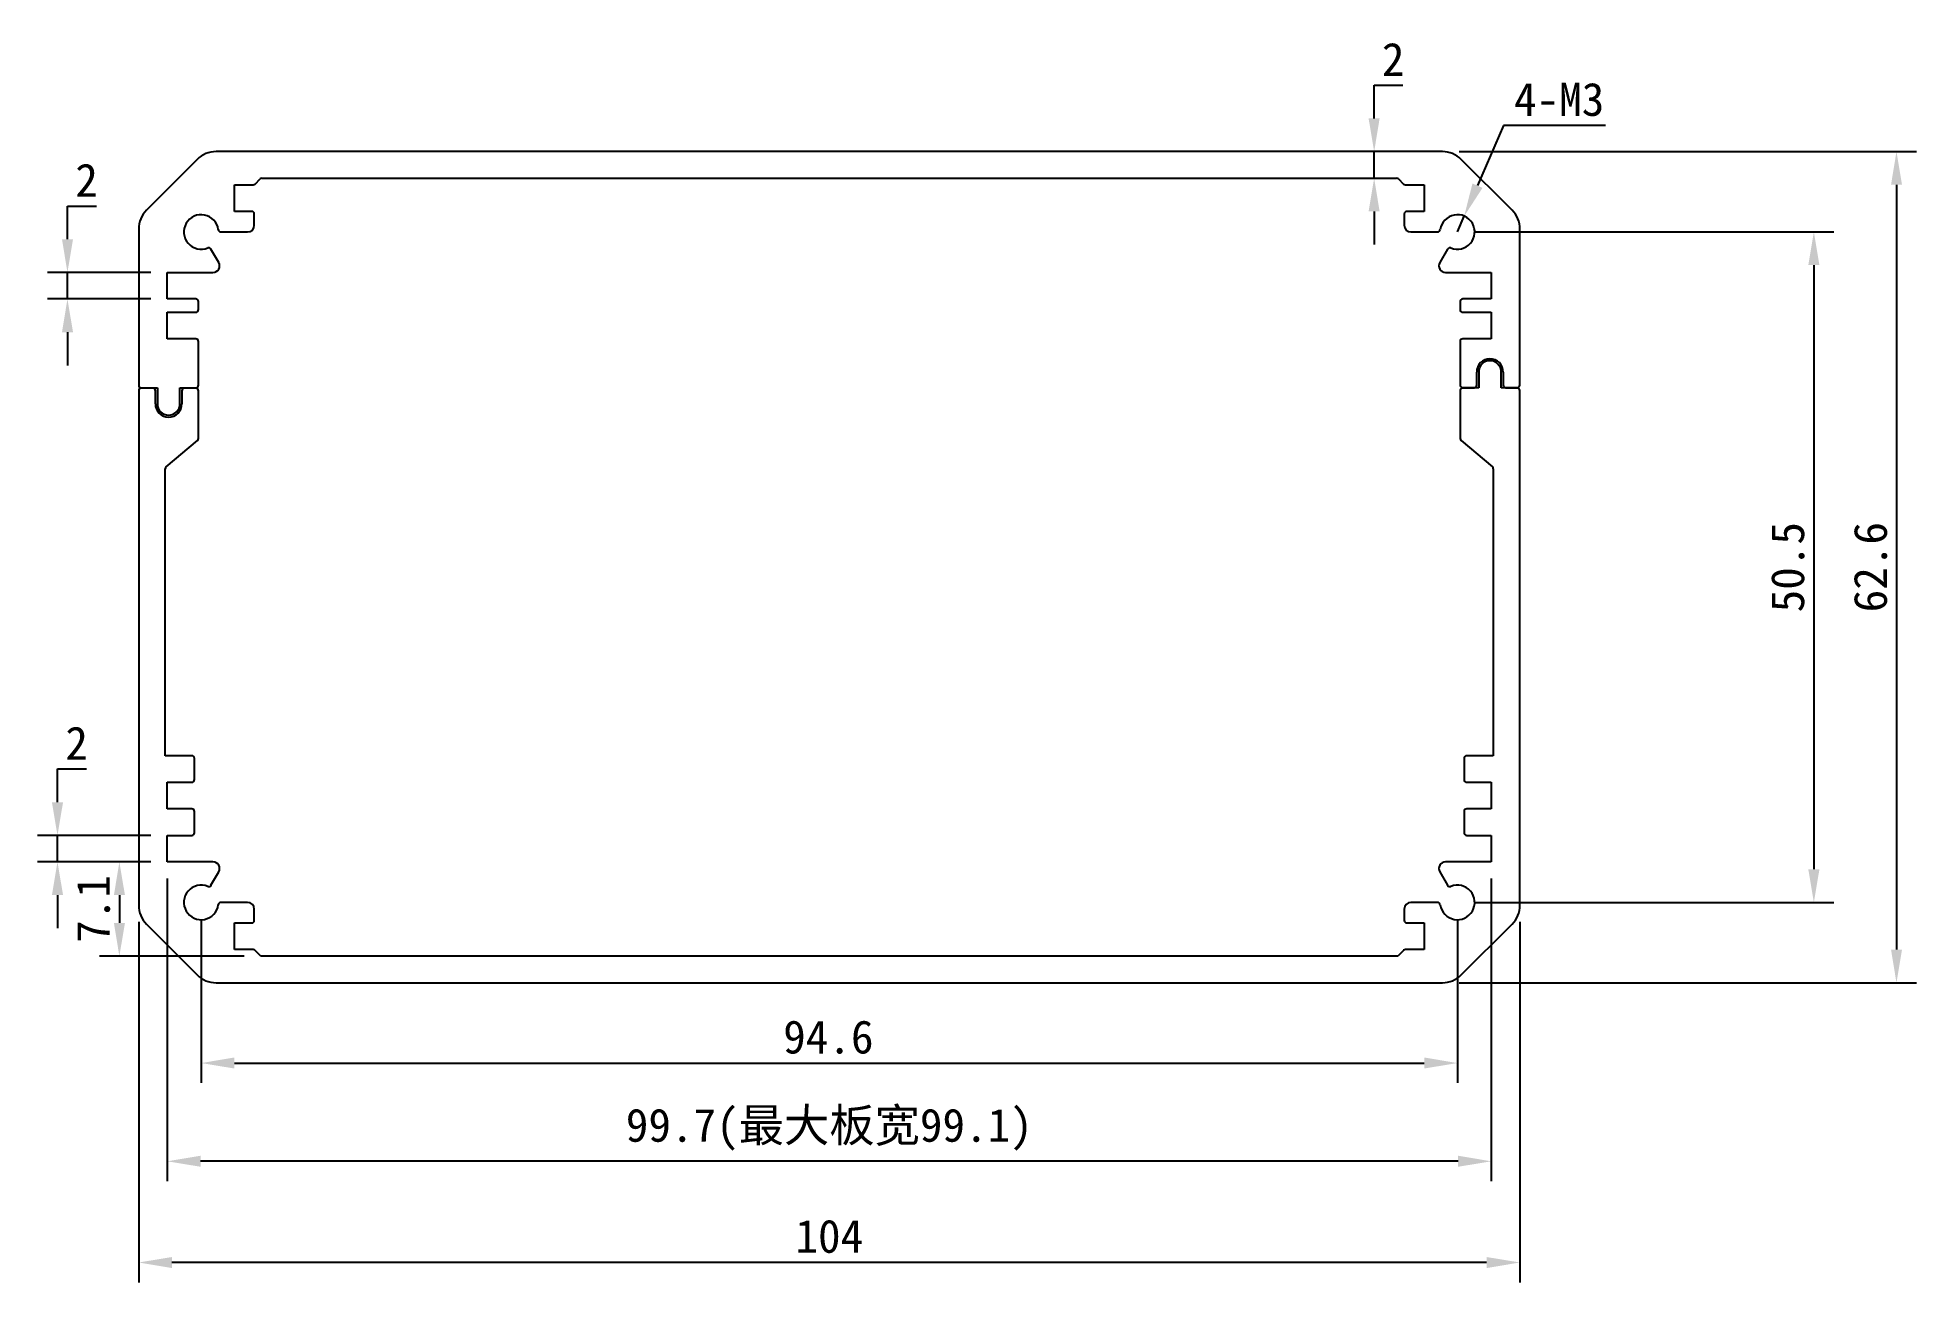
# Model space of a CAD drawing. Header units: inches. Extents: x 0 to 141, y -23 to 71.
import ezdxf

# ---------------------------------------------------------------- set-up
doc = ezdxf.new("R2010")
doc.units = ezdxf.units.IN
doc.header["$MEASUREMENT"] = 0
doc.layers.add('3标注', color=30, linetype='Continuous', lineweight=9)
doc.styles.get("Standard").update_dxf_attribs({"font": 'simhei.ttf'})
doc.dimstyles.new('ISO 1比1 文字5 文字与尺寸线对齐', dxfattribs={"dimtxt": 2.5, "dimasz": 2.5, "dimexe": 1.5, "dimexo": 1.25, "dimgap": 0.7, "dimtad": 1, "dimtoh": 1, "dimdec": 1, "dimdsep": 46, "dimtxsty": 'Standard', "dimcen": 1.8, "dimadec": 0, "dimazin": 0, "dimtfac": 1, "dimtdec": 1, "dimtmove": 0, "dimatfit": 3, "dimfxl": 1, "dimarcsym": 0})

# ---------------------------------------------------------------- blocks, each defined once
blk = doc.blocks.new('*D17')
at = {"color": 0, "lineweight": -2}
for p, q in [((106.92, 62.6), (141.36, 62.6)), ((139.86, 60.1), (139.86, 2.5)), ((106.92, 0), (141.36, 0))]:
    blk.add_line(p, q, dxfattribs=at)
at = {"color": 0}
for points in [[(139.45, 60.1), (140.28, 60.1), (139.86, 62.6)], [(139.45, 2.5), (140.28, 2.5), (139.86, 0)]]:
    blk.add_solid(points, dxfattribs=at)
at = {"layer": 'DEFPOINTS', "color": 0}
for p in [(105.67, 62.6), (105.67, 0), (139.86, 0)]:
    blk.add_point(p, dxfattribs=at)
at = {"color": 0, "insert": (137.91, 31.3), "char_height": 2.5, "attachment_point": 5, "rotation": 90}
blk.add_mtext('62.6', dxfattribs=at)
blk = doc.blocks.new('*D18')
at = {"color": 0, "lineweight": -2}
for p, q in [((108.05, 56.55), (135.14, 56.55)), ((133.64, 54.05), (133.64, 8.55)), ((108.05, 6.05), (135.14, 6.05))]:
    blk.add_line(p, q, dxfattribs=at)
at = {"color": 0}
for points in [[(133.22, 54.05), (134.06, 54.05), (133.64, 56.55)], [(133.22, 8.55), (134.06, 8.55), (133.64, 6.05)]]:
    blk.add_solid(points, dxfattribs=at)
at = {"layer": 'DEFPOINTS', "color": 0}
for p in [(106.8, 56.55), (106.8, 6.05), (133.64, 6.05)]:
    blk.add_point(p, dxfattribs=at)
at = {"color": 0, "insert": (131.68, 31.3), "char_height": 2.5, "attachment_point": 5, "rotation": 90}
blk.add_mtext('50.5', dxfattribs=at)
blk = doc.blocks.new('*D19')
at = {"color": 0, "lineweight": -2}
for p, q in [((2.13, 56), (2.13, 58.5)), ((2.13, 58.5), (4.31, 58.5)), ((8.4, 53.5), (0.63, 53.5)), ((2.13, 51.5), (2.13, 53.5)), ((8.4, 51.5), (0.63, 51.5)), ((2.13, 49), (2.13, 46.5))]:
    blk.add_line(p, q, dxfattribs=at)
at = {"color": 0}
for points in [[(1.72, 56), (2.55, 56), (2.13, 53.5)], [(1.72, 49), (2.55, 49), (2.13, 51.5)]]:
    blk.add_solid(points, dxfattribs=at)
at = {"layer": 'DEFPOINTS', "color": 0}
for p in [(2.13, 53.5), (9.65, 53.5), (9.65, 51.5)]:
    blk.add_point(p, dxfattribs=at)
at = {"color": 0, "insert": (3.57, 60.45), "char_height": 2.5, "attachment_point": 5}
blk.add_mtext('2', dxfattribs=at)
blk = doc.blocks.new('*D20')
at = {"color": 0, "lineweight": -2}
for p, q in [((1.38, 13.6), (1.38, 16.1)), ((1.38, 16.1), (3.56, 16.1)), ((8.4, 11.1), (-0.12, 11.1)), ((1.38, 9.1), (1.38, 11.1)), ((8.4, 9.1), (-0.12, 9.1)), ((1.38, 6.6), (1.38, 4.1))]:
    blk.add_line(p, q, dxfattribs=at)
at = {"color": 0}
for points in [[(0.96, 13.6), (1.8, 13.6), (1.38, 11.1)], [(0.96, 6.6), (1.8, 6.6), (1.38, 9.1)]]:
    blk.add_solid(points, dxfattribs=at)
at = {"layer": 'DEFPOINTS', "color": 0}
for p in [(1.38, 11.1), (9.65, 11.1), (9.65, 9.1)]:
    blk.add_point(p, dxfattribs=at)
at = {"color": 0, "insert": (2.82, 18.05), "char_height": 2.5, "attachment_point": 5}
blk.add_mtext('2', dxfattribs=at)
blk = doc.blocks.new('*D21')
at = {"color": 0, "lineweight": -2}
for p, q in [((8.4, 9.1), (4.54, 9.1)), ((6.04, 6.6), (6.04, 4.5)), ((15.45, 2), (4.54, 2))]:
    blk.add_line(p, q, dxfattribs=at)
at = {"color": 0}
for points in [[(5.63, 6.6), (6.46, 6.6), (6.04, 9.1)], [(5.63, 4.5), (6.46, 4.5), (6.04, 2)]]:
    blk.add_solid(points, dxfattribs=at)
at = {"layer": 'DEFPOINTS', "color": 0}
for p in [(9.65, 9.1), (6.04, 2), (16.7, 2)]:
    blk.add_point(p, dxfattribs=at)
at = {"color": 0, "insert": (4.09, 5.55), "char_height": 2.5, "attachment_point": 5, "rotation": 90}
blk.add_mtext('7.1', dxfattribs=at)
blk = doc.blocks.new('*D22')
at = {"color": 0, "lineweight": -2}
for p, q in [((12.2, 4.8), (12.2, -7.55)), ((106.8, 4.8), (106.8, -7.55)), ((14.7, -6.05), (104.3, -6.05))]:
    blk.add_line(p, q, dxfattribs=at)
at = {"color": 0}
for points in [[(14.7, -5.63), (14.7, -6.46), (12.2, -6.05)], [(104.3, -5.63), (104.3, -6.46), (106.8, -6.05)]]:
    blk.add_solid(points, dxfattribs=at)
at = {"layer": 'DEFPOINTS', "color": 0}
for p in [(12.2, 6.05), (106.8, 6.05), (106.8, -6.05)]:
    blk.add_point(p, dxfattribs=at)
at = {"color": 0, "insert": (59.43, -4.1), "char_height": 2.5, "attachment_point": 5}
blk.add_mtext('94.6', dxfattribs=at)
blk = doc.blocks.new('*D23')
at = {"color": 0, "lineweight": -2}
for p, q in [((7.5, 4.58), (7.5, -22.57)), ((111.5, 4.58), (111.5, -22.57)), ((109, -21.07), (10, -21.07))]:
    blk.add_line(p, q, dxfattribs=at)
at = {"color": 0}
for points in [[(10, -20.66), (10, -21.49), (7.5, -21.07)], [(109, -20.66), (109, -21.49), (111.5, -21.07)]]:
    blk.add_solid(points, dxfattribs=at)
at = {"layer": 'DEFPOINTS', "color": 0}
for p in [(7.5, 5.83), (111.5, 5.83), (7.5, -21.07)]:
    blk.add_point(p, dxfattribs=at)
at = {"color": 0, "insert": (59.5, -19.11), "char_height": 2.5, "attachment_point": 5}
blk.add_mtext('104', dxfattribs=at)
blk = doc.blocks.new('*D24')
at = {"layer": '3标注', "color": 0, "lineweight": -2}
for p, q in [((9.65, 7.85), (9.65, -14.95)), ((109.35, 7.85), (109.35, -14.95)), ((106.85, -13.45), (12.15, -13.45))]:
    blk.add_line(p, q, dxfattribs=at)
at = {"layer": '3标注', "color": 0}
for points in [[(12.15, -13.03), (12.15, -13.86), (9.65, -13.45)], [(106.85, -13.03), (106.85, -13.86), (109.35, -13.45)]]:
    blk.add_solid(points, dxfattribs=at)
at = {"layer": 'DEFPOINTS', "color": 0}
for p in [(9.65, 9.1), (109.35, 9.1), (9.65, -13.45)]:
    blk.add_point(p, dxfattribs=at)
at = {"layer": '3标注', "color": 0, "insert": (59.5, -11.06), "char_height": 2.5, "attachment_point": 5}
blk.add_mtext('99.7(最大板宽99.1)', dxfattribs=at)
blk = doc.blocks.new('*D25')
at = {"color": 0, "lineweight": -2}
for p, q in [((110.28, 64.57), (108.31, 60.04)), ((117.94, 64.57), (110.28, 64.57)), ((106.8, 56.55), (107.31, 57.74))]:
    blk.add_line(p, q, dxfattribs=at)
at = {"color": 0}
blk.add_solid([(107.93, 60.2), (108.69, 59.87), (107.31, 57.74)], dxfattribs=at)
at = {"layer": 'DEFPOINTS', "color": 0}
for p in [(107.31, 57.74), (106.8, 56.55)]:
    blk.add_point(p, dxfattribs=at)
at = {"color": 0, "insert": (114.46, 66.52), "char_height": 2.5, "attachment_point": 5}
blk.add_mtext('4-M3', dxfattribs=at)
blk = doc.blocks.new('*D26')
at = {"color": 0, "lineweight": -2}
for p, q in [((100.53, 65.1), (100.53, 67.6)), ((100.53, 67.6), (102.7, 67.6)), ((99.28, 62.6), (99.03, 62.6)), ((100.53, 60.6), (100.53, 62.6)), ((101.78, 60.6), (102.03, 60.6)), ((100.53, 58.1), (100.53, 55.6))]:
    blk.add_line(p, q, dxfattribs=at)
at = {"color": 0}
for points in [[(100.11, 65.1), (100.94, 65.1), (100.53, 62.6)], [(100.11, 58.1), (100.94, 58.1), (100.53, 60.6)]]:
    blk.add_solid(points, dxfattribs=at)
at = {"layer": 'DEFPOINTS', "color": 0}
for p in [(100.53, 62.6), (100.53, 62.6), (100.53, 60.6)]:
    blk.add_point(p, dxfattribs=at)
at = {"color": 0, "insert": (101.96, 69.55), "char_height": 2.5, "attachment_point": 5}
blk.add_mtext('2', dxfattribs=at)

msp = doc.modelspace()

# ---------------------------------------------------------------- linework, layer by layer
at = {"color": 7, "linetype": 'Continuous', "lineweight": 25}
for p, q in [((105.67, 62.6), (13.32, 62.6)), ((11.91, 62.01), (8.08, 58.19)), ((110.91, 58.19), (107.08, 62.01)), ((14.7, 58.1), (14.7, 60.1)), ((14.7, 60.1), (16.11, 60.1)), ((16.26, 60.16), (16.64, 60.54)), ((16.78, 60.6), (102.21, 60.6)), ((102.36, 60.54), (102.74, 60.16)), ((102.88, 60.1), (104.3, 60.1)), ((104.3, 60.1), (104.3, 58.1)), ((16, 58.1), (14.7, 58.1)), ((104.3, 58.1), (103, 58.1)), ((7.5, 56.77), (7.5, 45)), ((16.2, 57.05), (16.2, 57.9)), ((102.8, 57.9), (102.8, 57.05)), ((111.5, 45.02), (111.5, 56.77)), ((13.52, 54.25), (12.94, 55.26)), ((13.68, 56.55), (15.7, 56.55)), ((103.3, 56.55), (105.31, 56.55)), ((106.05, 55.26), (105.47, 54.25)), ((9.65, 51.5), (9.65, 53.5)), ((9.65, 53.5), (13.09, 53.5)), ((105.9, 53.5), (109.35, 53.5)), ((109.35, 53.5), (109.35, 51.5)), ((11.8, 51.5), (9.65, 51.5)), ((12, 50.7), (12, 51.3)), ((107, 51.3), (107, 50.7)), ((109.35, 51.5), (107.2, 51.5)), ((9.65, 48.5), (9.65, 50.5)), ((9.65, 50.5), (11.8, 50.5)), ((107.2, 50.5), (109.35, 50.5)), ((109.35, 50.5), (109.35, 48.5)), ((11.8, 48.5), (9.65, 48.5)), ((12, 45), (12, 48.3)), ((107, 48.3), (107, 45.02)), ((109.35, 48.5), (107.2, 48.5)), ((108.25, 45.02), (108.25, 46)), ((108.4, 46), (108.4, 44.8)), ((110.1, 44.8), (110.1, 46)), ((110.25, 46), (110.25, 45.02)), ((7.5, 44.58), (7.5, 5.83)), ((7.7, 44.8), (8.9, 44.8)), ((8.55, 44.78), (7.7, 44.78)), ((8.75, 43.6), (8.75, 44.58)), ((8.9, 44.8), (8.9, 43.6)), ((10.6, 43.6), (10.6, 44.8)), ((10.6, 44.8), (11.8, 44.8)), ((10.75, 44.58), (10.75, 43.6)), ((11.8, 44.78), (10.95, 44.78)), ((12, 40.99), (12, 44.58)), ((107, 44.6), (107, 40.99)), ((107.2, 44.82), (108.05, 44.82)), ((108.4, 44.8), (107.2, 44.8)), ((111.3, 44.8), (110.1, 44.8)), ((110.45, 44.82), (111.3, 44.82)), ((111.5, 5.83), (111.5, 44.6)), ((9.57, 38.86), (11.93, 40.84)), ((107.07, 40.84), (109.43, 38.86)), ((9.5, 17.1), (9.5, 38.71)), ((109.5, 38.71), (109.5, 17.1)), ((11.5, 17.1), (9.5, 17.1)), ((109.5, 17.1), (107.5, 17.1)), ((11.7, 15.3), (11.7, 16.9)), ((107.3, 16.9), (107.3, 15.3)), ((9.65, 13.1), (9.65, 15.1)), ((9.65, 15.1), (11.5, 15.1)), ((107.5, 15.1), (109.35, 15.1)), ((109.35, 15.1), (109.35, 13.1)), ((11.5, 13.1), (9.65, 13.1)), ((11.7, 11.3), (11.7, 12.9)), ((107.3, 12.9), (107.3, 11.3)), ((109.35, 13.1), (107.5, 13.1)), ((9.65, 9.1), (9.65, 11.1)), ((9.65, 11.1), (11.5, 11.1)), ((107.5, 11.1), (109.35, 11.1)), ((109.35, 11.1), (109.35, 9.1)), ((13.09, 9.1), (9.65, 9.1)), ((109.35, 9.1), (105.9, 9.1)), ((12.94, 7.34), (13.52, 8.35)), ((105.47, 8.35), (106.05, 7.34)), ((15.7, 6.05), (13.68, 6.05)), ((105.31, 6.05), (103.3, 6.05)), ((8.08, 4.41), (11.91, 0.59)), ((14.7, 2.5), (14.7, 4.5)), ((14.7, 4.5), (16, 4.5)), ((16.2, 4.7), (16.2, 5.55)), ((102.8, 5.55), (102.8, 4.7)), ((103, 4.5), (104.3, 4.5)), ((104.3, 4.5), (104.3, 2.5)), ((107.08, 0.59), (110.91, 4.41)), ((16.11, 2.5), (14.7, 2.5)), ((16.7, 2), (16.26, 2.44)), ((102.3, 2), (16.7, 2)), ((102.74, 2.44), (102.3, 2)), ((104.3, 2.5), (102.88, 2.5)), ((13.32, 0), (105.67, 0))]:
    msp.add_line(p, q, dxfattribs=at)
for centre, radius, start, end in [((13.32, 60.6), 2, 90, 135), ((105.67, 60.6), 2, 45, 90), ((16.11, 60.3), 0.2, 270, 315), ((16.78, 60.4), 0.2, 90, 135), ((102.21, 60.4), 0.2, 45, 90), ((102.88, 60.3), 0.2, 225, 270), ((9.5, 56.77), 2, 135, 180), ((16, 57.9), 0.2, 0, 90), ((103, 57.9), 0.2, 90, 180), ((109.5, 56.77), 2, 0, 45), ((12.2, 56.55), 1.3, 7.6623, 292.3377), ((13.68, 56.75), 0.2, 187.6623, 270), ((15.7, 57.05), 0.5, 270, 0), ((103.3, 57.05), 0.5, 180, 270), ((105.31, 56.75), 0.2, 270, 352.3377), ((106.8, 56.55), 1.3, 247.6623, 172.3377), ((12.77, 55.16), 0.2, 30, 112.3377), ((106.23, 55.16), 0.2, 67.6623, 150), ((13.09, 54), 0.5, 270, 30), ((105.9, 54), 0.5, 150, 270), ((11.8, 51.3), 0.2, 0, 90), ((107.2, 51.3), 0.2, 90, 180), ((11.8, 50.7), 0.2, 270, 0), ((107.2, 50.7), 0.2, 180, 270), ((11.8, 48.3), 0.2, 0, 90), ((107.2, 48.3), 0.2, 90, 180), ((109.25, 46), 1, 0, 180), ((109.25, 46), 0.85, 0, 180), ((7.7, 45), 0.2, 180, 270), ((7.7, 44.58), 0.2, 90, 180), ((8.55, 44.58), 0.2, 0, 90), ((10.95, 44.58), 0.2, 90, 180), ((11.8, 45), 0.2, 270, 0), ((11.8, 44.58), 0.2, 0, 90), ((107.2, 45.02), 0.2, 180, 270), ((107.2, 44.6), 0.2, 90, 180), ((108.05, 45.02), 0.2, 270, 0), ((110.45, 45.02), 0.2, 180, 270), ((111.3, 45.02), 0.2, 270, 360), ((111.3, 44.6), 0.2, 0, 90), ((9.75, 43.6), 1, 180, 0), ((9.75, 43.6), 0.85, 180, 0), ((11.8, 40.99), 0.2, 310, 0), ((107.2, 40.99), 0.2, 180, 230), ((9.7, 38.71), 0.2, 130, 180), ((109.3, 38.71), 0.2, 0, 50), ((11.5, 16.9), 0.2, 360, 90), ((107.5, 16.9), 0.2, 90, 180), ((11.5, 15.3), 0.2, 270, 0), ((107.5, 15.3), 0.2, 180, 270), ((11.5, 12.9), 0.2, 0, 90), ((107.5, 12.9), 0.2, 90, 180), ((11.5, 11.3), 0.2, 270, 0), ((107.5, 11.3), 0.2, 180, 270), ((13.09, 8.6), 0.5, 330, 90), ((105.9, 8.6), 0.5, 90, 210), ((12.2, 6.05), 1.3, 67.6623, 352.3377), ((12.77, 7.44), 0.2, 247.6623, 330), ((106.8, 6.05), 1.3, 187.6623, 112.3377), ((106.23, 7.44), 0.2, 210, 292.3377), ((9.5, 5.83), 2, 180, 225), ((13.68, 5.85), 0.2, 90, 172.3377), ((15.7, 5.55), 0.5, 0, 90), ((103.3, 5.55), 0.5, 90, 180), ((105.31, 5.85), 0.2, 7.6623, 90), ((109.5, 5.83), 2, 315, 0), ((16, 4.7), 0.2, 270, 0), ((103, 4.7), 0.2, 180, 270), ((16.11, 2.3), 0.2, 45, 90), ((102.88, 2.3), 0.2, 90, 135), ((13.32, 2), 2, 225, 270), ((105.67, 2), 2, 270, 315)]:
    msp.add_arc(centre, radius, start, end, dxfattribs=at)

# ---------------------------------------------------------------- dimensions: what is measured, and where the dimension line sits
for base, p1, p2, angle, picture, middle in [((100.53, 62.6), (100.53, 60.6), (100.53, 62.6), 90, '*D26', (101.96, 69.55)), ((139.86, 0), (105.67, 62.6), (105.67, 0), 270, '*D17', (137.91, 31.3)), ((1.38, 11.1), (9.65, 9.1), (9.65, 11.1), 90, '*D20', (2.82, 18.05)), ((6.04, 2), (9.65, 9.1), (16.7, 2), 270, '*D21', (4.09, 5.55)), ((7.5, -21.07), (111.5, 5.83), (7.5, 5.83), 180, '*D23', (59.5, -19.11))]:
    dim = msp.add_linear_dim(base=base, p1=p1, p2=p2, angle=angle, dimstyle='ISO 1比1 文字5 文字与尺寸线对齐')
    dim.commit()
    dim.dimension.update_dxf_attribs({"geometry": picture, "text_midpoint": middle})
dim = msp.add_radius_dim(center=(106.8, 56.55), mpoint=(107.31, 57.74), text='4-M3', dimstyle='ISO 1比1 文字5 文字与尺寸线对齐')
dim.commit()
dim.dimension.update_dxf_attribs({"geometry": '*D25', "text_midpoint": (114.46, 64.57), "dimtype": 164})
for p1, p2, distance, picture, middle in [((9.65, 51.5), (9.65, 53.5), 7.51, '*D19', (3.57, 60.45)), ((106.8, 56.55), (106.8, 6.05), 26.84, '*D18', (131.68, 31.3))]:
    dim = msp.add_aligned_dim(p1=p1, p2=p2, distance=distance, dimstyle='ISO 1比1 文字5 文字与尺寸线对齐')
    dim.commit()
    dim.dimension.update_dxf_attribs({"geometry": picture, "text_midpoint": middle})
dim = msp.add_linear_dim(base=(106.8, -6.05), p1=(12.2, 6.05), p2=(106.8, 6.05), dimstyle='ISO 1比1 文字5 文字与尺寸线对齐')
dim.commit()
dim.dimension.update_dxf_attribs({"geometry": '*D22', "text_midpoint": (59.43, -6.05), "dimtype": 160})
at = {"layer": '3标注'}
dim = msp.add_linear_dim(base=(9.65, -13.45), p1=(109.35, 9.1), p2=(9.65, 9.1), text='<>(最大板宽99.1)', dimstyle='ISO 1比1 文字5 文字与尺寸线对齐', dxfattribs=at)
dim.commit()
dim.dimension.update_dxf_attribs({"geometry": '*D24', "text_midpoint": (59.5, -13.45), "dimtype": 160})

doc.saveas('drawing.dxf')
